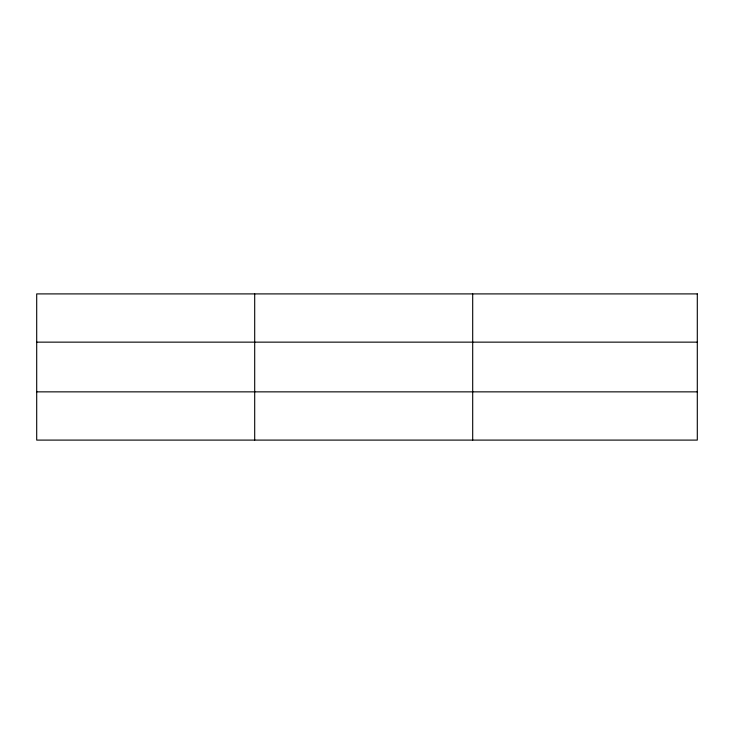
<?xml version="1.0" encoding="UTF-8"?>
<svg xmlns="http://www.w3.org/2000/svg" width="734" height="734" viewBox="0 0 734 734"><rect width="100%" height="100%" fill="white"/><g stroke="black" fill="none" stroke-linecap="round" stroke-linejoin="round"><path stroke-width="1.1" d="M254.698 293.903L254.698 440.097M472.696 293.903L472.696 440.097M36.7 342.145L697.3 342.145M36.7 391.855L697.3 391.855M697.3 293.903L697.3 440.097L36.7 440.097L36.7 293.903L697.3 293.903"/></g></svg>
